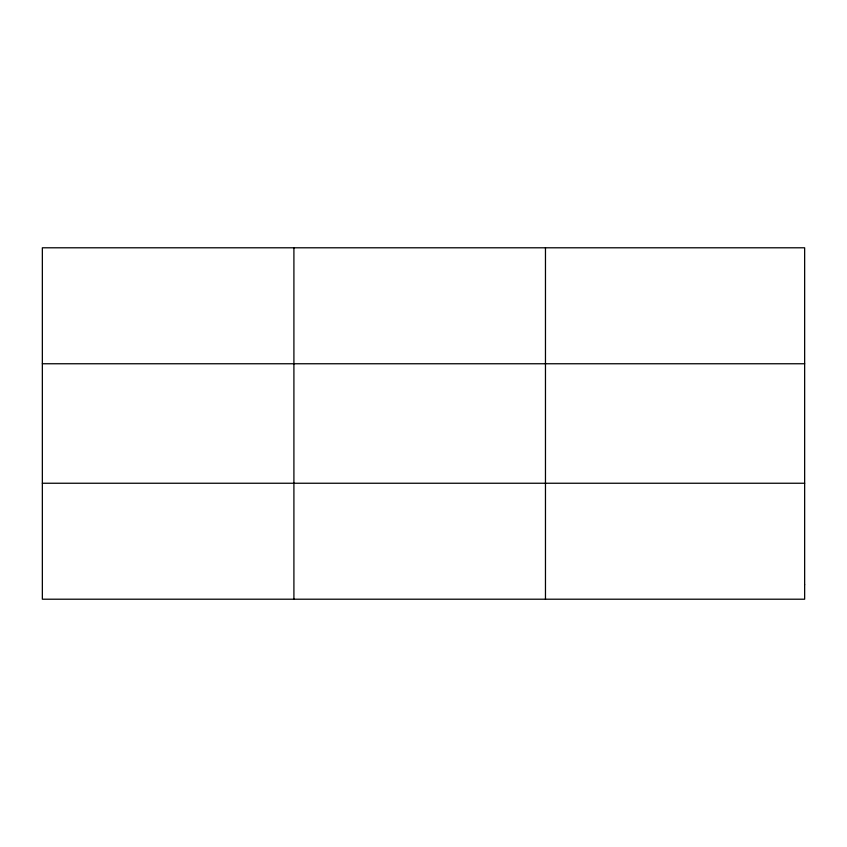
<?xml version="1.0" encoding="UTF-8"?>
<svg xmlns="http://www.w3.org/2000/svg" width="847" height="847" viewBox="0 0 847 847"><rect width="100%" height="100%" fill="white"/><g stroke="black" fill="none" stroke-linecap="round" stroke-linejoin="round"><path stroke-width="1.27" d="M293.909 599.21L293.909 247.79M545.468 599.21L545.468 247.79M42.35 363.755L804.65 363.755M42.35 483.245L804.65 483.245M804.65 584.716L804.65 599.21L42.35 599.21L42.35 247.79L804.65 247.79L804.65 584.716"/></g></svg>
